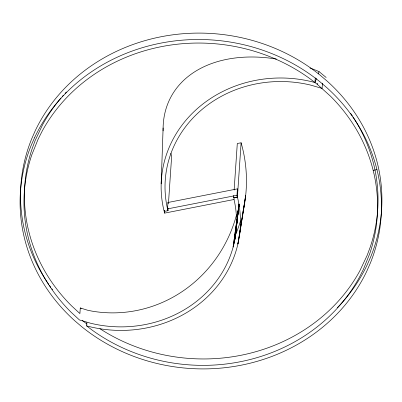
<?xml version="1.0" encoding="UTF-8"?>
<svg xmlns="http://www.w3.org/2000/svg" width="402" height="402" viewBox="0 0 402 402"><rect width="100%" height="100%" fill="white"/><g stroke="black" fill="none" stroke-linecap="round" stroke-linejoin="round"><path stroke-width="0.6" d="M161.172 183.91L163.106 127.942M236.577 214.698A132.941 127.771 -85.7 0 1 226.462 241.27L224.251 245.456A132.941 127.771 -85.7 0 1 91.957 311.118L87.561 310.218L80.284 307.957L79.903 313.565L71.586 305.882A176.885 161.086 3.9 0 1 32.271 148.313L35.23 140.353L42.506 124.927A176.885 161.086 3.9 0 1 60.963 98.048M234.135 197.749L234.014 199.498L234.477 201.513A117.123 106.666 3.9 0 1 236.165 212.894L236.431 216.713A117.123 106.666 3.9 0 1 218.412 278.36L216.105 281.531A117.123 106.666 3.9 0 1 90.787 323.283L79.465 319.972L71.149 312.289A176.885 161.086 3.9 0 1 31.833 154.72L38.21 138.961L42.069 131.338A176.885 161.086 3.9 0 1 310.007 78.747L317.138 84.214L330.414 96.118A176.885 161.086 3.9 0 1 369.729 253.687L363.353 269.451L359.494 277.073A176.885 161.086 3.9 0 1 91.555 329.66L86.616 325.871L86.852 322.379M164.237 210.226L164.589 213.125L234.014 199.498M164.589 213.125L164.745 210.794M167.925 210.558L167.508 208.894L167.981 202.482L237.411 188.875L237.843 190.608M168.081 208.226L167.961 210.713L164.157 211.392A121.012 110.203 3.9 0 1 179.87 128.112L182.252 124.841A121.012 110.203 3.9 0 1 311.726 81.701L314.947 82.536L316.454 78.506M168.483 203.06L171.639 156.438A116.942 106.495 3.9 0 1 170.895 153.222M234.125 190.045L237.301 143.489L241.105 142.805L237.406 197.015L233.617 197.764L233.763 195.367M86.616 325.871L89.837 326.71A121.012 110.203 3.9 0 0 219.311 283.566L221.693 280.294A121.012 110.203 3.9 0 0 237.406 197.015L236.974 195.287L237.411 188.875M314.947 82.536L315.268 77.872M322.454 83.194L322.097 88.435L310.776 85.123A117.123 106.666 3.9 0 0 185.458 126.881L183.156 130.047A117.123 106.666 3.9 0 0 165.132 191.699L165.398 195.518A117.123 106.666 3.9 0 0 167.086 206.899L167.946 210.648M235.984 231.984L238.878 204.085M238.838 204.115L235.497 235.773L238.994 204.608M236.818 222.708L234.863 239.547L239.12 204.276M236.964 221.457L237.255 218.964M237.401 217.718L238.994 203.995M236.753 222.241L234.08 243.295L236.733 222.768M236.989 220.381L237.145 219.145M237.381 217.286L237.617 215.432M237.778 214.191L238.878 205.522M236.974 220.899L237.215 219.035M237.376 217.789L238.984 205.347M236.552 222.331L233.15 247.014L236.582 222.135M237.743 213.693L237.994 211.839M238.165 210.608L239.014 204.437M237.356 216.537L237.527 215.296M237.783 213.432L238.044 211.563M238.215 210.321L238.899 205.347M239.351 236.296L245.697 195.342L237.883 244.064L244.351 204.914M318.173 73.903L319.037 71.601L315.6 70.159A135.7 93.038 28.1 0 0 309.977 67.978M317.138 84.214L317.821 83.289M167.508 208.894L236.974 195.287M373.167 170.373L376.96 169.624M237.406 197.015L233.617 197.759M319.037 71.601L326.183 77.501M80.284 307.957L81.189 308.726M167.981 202.482L168.232 203.593M241.105 142.805A134.861 131.223 -81.8 0 1 243.431 209.658M243.3 210.246A134.861 131.223 -81.8 0 1 243.039 211.427M240.582 220.768A134.861 131.223 -81.8 0 1 235.456 234.949M163.117 130.901A135.7 93.038 28.1 0 1 179.588 84.586L181.905 82.103A135.7 93.038 28.1 0 1 276.4 59.054M337.278 307.751A180.774 164.629 3.9 0 0 367.368 264.476L370.855 256.501A180.774 164.629 3.9 0 0 327.092 81.088L320.133 75.169A180.774 164.629 3.9 0 0 35.069 131.117L31.582 139.092A180.774 164.629 3.9 0 0 48.727 284.39M87.128 324.188A180.774 164.629 3.9 0 1 82.304 320.424M52.561 289.701A180.774 164.629 3.9 0 1 51.848 288.747M50.793 287.304A180.774 164.629 3.9 0 1 49.406 285.365M353.021 116.927A176.885 161.086 3.9 0 1 370.167 247.28L367.207 255.24L359.931 270.662A176.885 161.086 3.9 0 1 99.922 328.705M62.179 96.631A176.885 161.086 3.9 0 1 63.41 95.234M65.084 93.385A176.885 161.086 3.9 0 1 66.36 92.013M350.594 113.304A176.885 161.086 3.9 0 1 352.338 115.887M34.632 137.524L31.145 145.499A180.774 164.629 3.9 0 0 74.908 320.912L81.867 326.831A180.774 164.629 3.9 0 0 366.931 270.883L370.418 262.908A180.774 164.629 3.9 0 0 326.655 87.5L319.696 81.576A180.774 164.629 3.9 0 0 34.632 137.524"/></g></svg>
